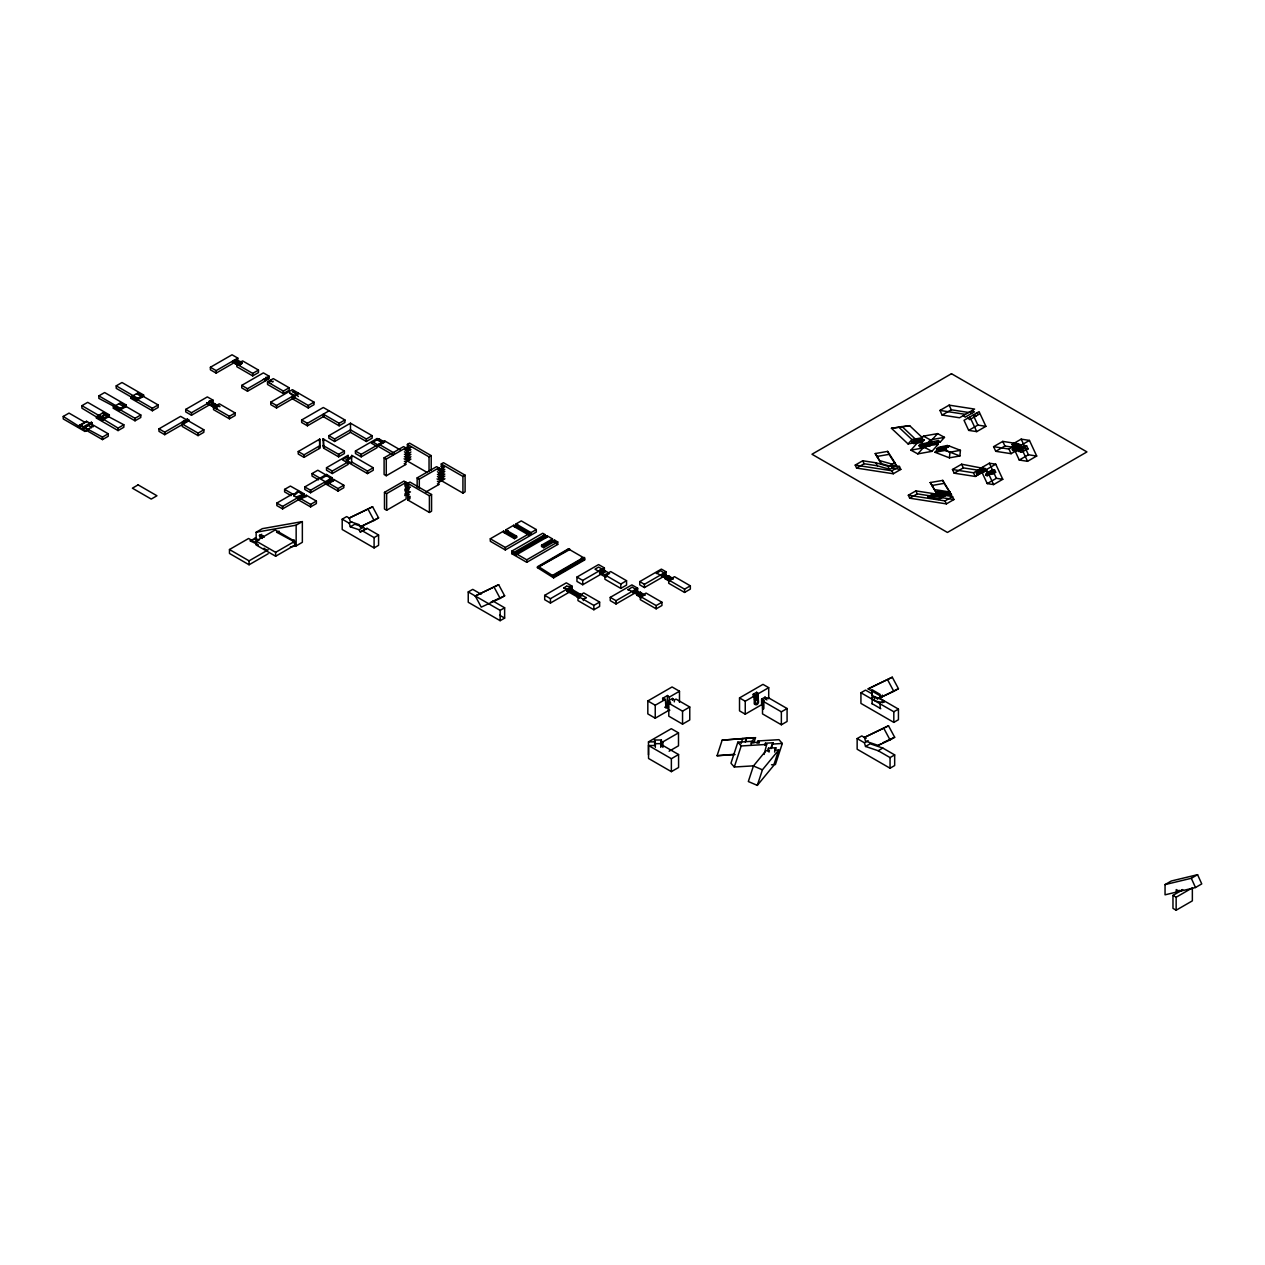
<?xml version="1.0" encoding="UTF-8"?>
<svg xmlns="http://www.w3.org/2000/svg" width="1265" height="1265" viewBox="0 0 1265 1265"><rect width="100%" height="100%" fill="white"/><g stroke="black" fill="none" stroke-linecap="round" stroke-linejoin="round"><path stroke-width="1.5" d="M771.144 748.548L772.978 742.761L765.436 743.219L764.914 745.275M264.812 380.164L265.302 379.342M265.603 377.998L266.077 377.16M269.065 381.571L268.955 382.552M662.718 699.577L662.639 698.327L667.525 695.513L667.003 704.526A1.929 1.123 -60 0 1 665.643 706.787L664.726 707.309M669.122 701.363L669.359 697.094L667.525 695.513M672.442 700.367L672.553 698.422L667.683 701.237L668.189 709.649A1.929 1.123 -60 0 0 669.549 710.329L669.833 710.171M674.292 701.885L674.387 699.988L672.553 698.422M660.599 744.31L661.421 740.009L654.527 740.009L654.891 744.263M660.725 747.346L661.5 743.646L654.606 743.646L654.764 745.559M661.263 741.891L661.421 740.009M661.342 745.528L661.5 743.646M949.43 457.835L949.968 452.19L938.867 447.905L934.962 452.269L949.43 457.835L959.882 455.969L960.42 450.324L949.319 446.039L938.867 447.905M237.14 359.639L232.523 362.249M238.595 361.237L237.883 361.679A7.543 4.364 0 0 0 235.843 362.865L235.274 363.893L235.828 362.644A7.543 4.364 0 0 1 237.899 361.474M239.591 362.423L239.923 362.027M241.979 362.644L241.694 363.64M208.361 404.199L209.405 403.345L206.685 402.681L208.614 403.788M208.899 401.653L209.927 400.799L211.872 401.922L209.152 401.258M211.176 404.468L210.148 405.274L214.402 407.298M212.125 402.128L210.29 401.622M213.643 403.045L217.027 405.496M213.753 407.314L210.148 404.673L214.797 406.46M216.473 408.88L217.517 408.026L214.797 407.362L216.726 408.484M217.011 406.334L218.039 405.48L219.984 406.603L217.264 405.939M293.069 395.123L292.247 395.597L292.974 394.87M774.575 752.074L775.84 747.757L768.472 748.2L767.776 750.888M745.259 742.017L746.224 738.238L722.157 740.167L717.065 755.727L735.091 754.525M745.702 741.67L746.603 738.143L753.956 737.701L751.869 742.887M751.22 743.393L751.742 741.322L737.859 742.16L730.964 763.222L734.285 767.017L753.877 765.831M751.252 744.674L751.742 741.322M764.155 754.414L766.685 744.421L765.436 743.219M769.025 752.122L768.472 748.2M267.31 378.931L267.563 378.029L267.089 378.852M741.037 743.646L742.729 738.46M734.285 767.017L741.195 745.971L737.859 742.16M753.814 742.871L755.505 737.685L752.137 737.89L753.956 737.701M769.436 750.54L765.942 750.746L753.434 765.973L748.327 781.533L757.308 785.375L773.627 765.546L778.718 749.971L775.35 750.177M757.308 785.375L762.416 769.816L778.718 749.971M757.103 743.361L758.067 740.942L778.987 739.677L782.308 743.472L775.413 764.534L771.508 764.772M232.523 362.059L233.108 361.078A7.543 4.364 0 0 1 235.163 359.892M235.29 363.529L237.377 363.545A7.543 4.364 0 0 0 239.433 362.359M238.769 365.19L239.48 364.968A7.543 4.364 0 0 0 241.536 363.782L242.089 362.755M293.417 542.859L292.594 540.851L276.561 532.201M758.826 743.409L759.332 742.144L758.067 740.942M770.67 748.485L772.978 742.761M774.939 749.955L775.84 747.757M271.785 381.018L271.216 381.239M249.964 540.803L256.526 543.887M271.01 383.184L270.441 383.421M580.619 595.072C581.584 591.451 572.476 600.527 580.034 595.594L572.159 590.866L569.44 592.431L577.536 597.048M668.489 707.056L665.991 708.179L665.358 699.403L662.639 698.327M408.121 485.128L406.935 485.08M927.672 496.86L932.368 494.204L941.698 495.595M937.602 491.12L949.035 493.366M939.025 499.311L943.152 496.955A1.803 1.044 0 0 0 941.666 495.785M944.734 496.007L948.987 493.54M938.946 450.119L939.879 449.36A3.447 1.992 0 0 1 941.334 448.68M239.828 361.948L239.433 362.565A7.543 4.364 0 0 1 237.377 363.751L236.444 364.035M908.064 443.936L911.954 439.588L922.406 437.706L909.661 425.688L891.446 428.282L908.064 443.936L918.501 442.07L919.544 440.916L922.138 442.37L924.383 439.856L921.347 438.908L914.437 440.347A3.447 1.992 0 0 0 913.014 441.042L912.081 441.738M919.196 445.691L936.053 443.114L938.298 444.236L931.926 451.352L917.789 453.882L910.911 450.15L923.466 436.14L937.602 433.61L944.481 437.342L940.227 442.07L931.451 443.92M921.347 438.908L922.406 437.706M917.789 453.882L930.344 439.872L944.481 437.342M910.911 450.15L925.047 447.62L927.909 444.426L929.775 445.992L932.068 443.43L929.822 442.291L921.299 444.078A3.352 1.945 0 0 0 919.924 444.727L918.991 445.422M927.719 443.288A5.092 2.941 0 0 1 929.649 442.37L937.602 433.61M936.053 443.114L938.361 440.536L940.227 442.07M936.891 449.17L945.081 448L947.327 445.486L948.244 447.225L941.334 448.68M934.962 452.269L945.414 450.387L946.441 449.249L945.081 448M948.244 447.225L949.319 446.039M263.768 379.247L263.326 379.31M563.637 587.988L566.736 586.201M232.966 361.426L233.108 361.284A7.543 4.364 0 0 1 235.163 360.114L235.875 359.671M319.681 448.316L319.681 439.145L319.681 448.316L304.011 457.361L298.24 454.024L298.24 451.526L319.681 439.145M319.27 440.947L319.08 439.682M319.08 448.49L319.681 445.818L304.011 454.862L298.24 451.526M293.796 495.801L293.796 494.552L298.461 490.583L298.461 491.832L293.796 495.801L297.354 497.857L304.233 495.153L304.233 493.903L290.381 486.06L284.609 489.397L284.609 491.895L291.108 495.643M210.97 404.8L214.307 406.792M570.594 588.573C559.162 596.337 580.54 586.47 566.53 586.28M572.27 590.787C574.658 587.988 567.147 591.214 569.392 592.447M914.627 442.402L913.899 442.971A1.692 0.98 0 0 0 913.504 443.351M929.269 445.154L929.996 444.6A3.447 1.992 0 0 1 931.451 443.92M944.591 496.117L938.029 495.279L936.97 493.635A32.147 18.564 0 0 1 936.416 492.654M976.896 471.892L983.063 468.335L985.245 468.54L986.289 470.786L982.099 472.92M405.448 482.692L406.128 482.234L406.128 499.011L386.647 510.254L384.481 509.004L384.481 492.354L403.962 481.095L408.057 483.894M405.448 487.452L408.168 488.923M407.757 485.918L407.757 483.293L409.923 482.044L431.571 494.536L431.571 511.202L429.404 512.452L407.757 499.96L407.757 497.335L409.433 497.524L407.757 495.437L407.757 492.575L409.433 492.591L407.757 490.678L407.757 487.816L409.069 488.416L409.401 487.563L407.757 485.918L409.243 484.89M405.448 492.211L407.931 493.144M407.757 490.678L409.117 489.745M407.757 495.437L409.243 494.409M1018.594 444.79L1012.617 448.664A1.945 1.123 0 0 0 1012.19 449.676L1015.669 451.415L1022.468 448.047L1021.013 444.901L1018.119 443.762L1002.765 441.39L993.594 446.672L995.761 451.32L1011.115 453.692L1020.27 448.395L1019.796 447.367L1012.838 450.656M1021.013 444.901L1015.004 448.79A2.846 1.645 0 0 0 1014.388 450.261L1015.131 451.368M1018.23 449.534L1024.207 445.659L1026.611 445.77L1028.081 448.917L1021.282 452.285L1017.787 450.546A1.992 1.154 0 0 1 1018.23 449.534M1026.611 445.77L1020.618 449.66A2.91 1.676 0 0 0 1019.969 451.02L1020.792 452.253M938.851 499.438L927.64 497.129M268.892 381.413L268.417 382.251M577.488 595.752L569.503 591.071M980.944 470.374L980.723 470.517A3.384 1.945 0 0 0 980.09 471.892L981.798 472.889M882.496 696.288L880.456 697.379M87.775 429.768L84.882 431.428L63.25 418.936L63.25 416.438L69.022 413.102L84.882 422.273L83.996 423.427M81.909 405.67L87.68 402.333L109.312 414.825L109.312 416.327L102.212 420.439L81.909 408.168L81.909 405.67L103.54 418.162L103.54 419.664M98.86 395.882L120.491 408.374L120.491 409.797L98.86 398.38L98.86 395.882L104.631 392.545L126.263 405.037L126.263 406.476L119.163 410.572L113.391 406.887L120.491 402.776L126.263 406.476M116.222 385.857L137.853 398.349L137.853 399.598L132.082 396.261L132.082 397.51L116.222 388.355L116.222 385.857L121.993 382.52L143.625 395.012L143.625 396.261L136.525 400.373L130.754 397.036L130.754 398.285L152.385 410.777L158.157 407.457L158.157 404.958L142.297 395.787L142.297 397.036L136.525 393.715M86.7 426.637L82.367 429.135L78.24 425.926L86.589 421.292L108.237 433.784L108.237 436.283L102.465 439.603L86.589 430.448L87.475 429.294L79.932 424.945L102.465 437.105L108.237 433.784M78.24 426.748L81.118 425.087M78.24 425.926L79.126 426.432L86.589 421.292M130.754 397.036L137.853 392.941L143.625 396.261M99.144 418.668L106.244 414.066L103.54 412.501L96.44 416.596L96.44 418.098L100.757 415.6M113.391 406.887L113.391 408.31L116.269 406.65M130.754 398.285L133.631 396.625M83.348 426.906L91.412 422.241L92.139 423.49L91.412 422.241M99.144 418.162L106.244 414.066M82.367 429.135L92.139 422.668M109.312 414.825L102.212 418.936L102.212 420.439M119.163 410.572L119.163 409.148L126.263 405.037M136.525 400.373L136.525 399.123L143.625 395.012M84.882 431.428L93.246 425.957L93.246 426.795M84.882 430.606L88.661 429.452M210.385 367.277L232.033 354.785L237.804 358.121L237.804 360.62L216.157 373.112L210.385 369.791L210.385 367.277L216.157 370.613L237.804 358.121M118.072 430.59L118.072 428.092L123.843 424.771L123.843 427.27L118.072 430.59L96.44 418.098M119.163 409.148L135.023 418.304L140.795 414.983L140.795 417.482L135.023 420.802L113.391 408.31M136.525 399.123L152.385 408.279L158.157 404.958M235.401 364.004L239.939 361.268M236.855 364.241L242.627 360.905L258.487 370.076L258.487 372.574L252.715 375.895L236.855 366.739L236.855 364.241L252.715 373.396L258.487 370.076M238.547 365.032L237.583 365.253L242.121 362.834M185.718 409.401L207.349 396.91L213.121 400.246L213.121 402.744L191.489 415.236L185.718 411.9L185.718 409.401L191.489 412.738L213.121 400.246M164.719 434.686L164.719 432.187L187.299 419.095L188.738 419.933L188.738 420.866L164.719 434.686L158.963 431.349L158.963 428.851L180.595 416.359L186.366 419.695L186.366 422.194L183.472 420.518M211.872 402.523L209.389 402.001M241.742 385.382L263.389 372.89L269.16 376.227L269.16 378.725L247.513 391.217L241.742 387.881L241.742 385.382L247.513 388.719L269.16 376.227M213.39 403.409L212.615 403.851L216.916 405.844M182.524 422.32L187.299 419.569M182.524 422.795L183.963 423.633L182.524 421.846L182.524 422.795L187.299 420.043L188.738 420.866M183.251 422.447L188.026 419.68M183.251 423.048L188.738 419.933M182.223 423.965L187.995 420.628L203.855 429.8L203.855 432.298L198.083 435.619L182.223 426.463L182.223 423.965L198.083 433.12L203.855 429.8M213.532 407.14L219.304 403.804L235.179 412.975L235.179 415.473L229.408 418.794L213.532 409.639L213.532 407.14L229.408 416.296L235.179 412.975M216.821 409.022L214.797 407.963M267.516 381.951L273.287 378.615L289.147 387.77L289.147 390.268L283.376 393.605L267.516 384.449L267.516 381.951L283.376 391.106L289.147 387.77M294.84 397.4L276.529 407.978L270.773 404.642L270.773 402.144L292.405 389.652L314.036 402.144L314.036 404.642L308.281 407.978L292.405 398.807L292.405 396.309L308.281 405.48L314.036 402.144M270.773 402.144L276.529 405.48L298.176 392.988M292.405 397.558L298.176 394.237M324.077 416.201L307.427 425.815L301.655 422.478L301.655 419.98L323.302 407.488L344.934 419.98L344.934 422.478L339.162 425.815L323.302 416.644L323.302 414.145L339.162 423.316L344.934 419.98M301.655 419.98L307.427 423.316L329.058 410.825M328.853 435.682L350.484 423.19L372.131 435.682L372.131 438.18L366.36 441.501L350.484 432.345L334.624 441.501L328.853 438.18L328.853 435.682L334.624 439.002L350.484 429.847L366.36 439.002L372.131 435.682M323.65 439.034L323.65 447.478L323.034 445.517L338.625 454.341L344.396 451.02L344.396 453.518L338.625 456.839L323.65 448.19L323.034 438.86L344.396 451.02M318.543 479.815L312.044 476.067L312.044 473.569L317.815 470.232L327.92 476.067M326.512 467.718L348.16 455.226L348.16 464.397L332.284 473.553L326.512 470.216L326.512 467.718L332.284 471.054L348.16 461.883M400.467 450.008L384.607 440.853L384.607 442.102L377.065 446.45L377.065 447.699L361.205 456.855L355.433 453.518L355.433 451.02L377.065 438.528L382.836 441.865L382.836 443.114L377.065 439.777L377.065 438.528M348.16 456.475L342.388 459.812L348.16 463.132M384.607 442.102L378.836 438.765L371.309 443.114L377.065 446.45M351.623 456.507L345.851 459.843L351.623 463.164L351.623 455.258L373.254 467.75L373.254 470.248L367.483 473.584L347.511 462.041M347.29 460.254L351.623 457.756M297.354 497.857L297.354 496.607L298.461 497.24L298.461 499.738L282.601 508.909L276.829 505.573L276.829 503.075L292.689 493.903L293.796 494.552M326.402 482.36L326.402 483.609L310.542 492.765L304.77 489.444L304.77 486.946L326.402 474.454L332.173 477.775L332.173 479.024L326.402 482.36L320.63 479.024L326.402 475.703L332.173 479.024M355.433 451.02L361.205 454.356L384.607 440.853M276.829 503.075L282.601 506.411L298.461 497.24M304.77 486.946L310.542 490.267L332.173 477.775M325.042 482.313L327.92 483.989L327.92 482.74L333.691 479.403L343.811 485.238L343.811 487.737L338.04 491.073L325.042 483.562M327.92 483.989L333.691 480.653L333.691 479.403M384.101 457.835L403.567 446.592L405.733 447.842L386.268 459.084L384.101 457.835L384.101 474.501L386.268 475.751L405.733 464.508L405.733 462.12L408.753 460.254M409.56 448.016L407.393 446.766L407.393 444.379L409.56 443.13L431.207 455.621L431.207 470.438M256.147 539.776L256.147 532.233L262.345 528.659L302.351 521.591L302.351 542.305L296.152 545.895L290.428 546.907M268.212 553.722L249.079 564.775L229.471 553.453L229.471 549.532L248.604 538.479L256.779 543.207M407.393 446.766L409.291 445.675M351.623 461.915L367.483 471.086L373.254 467.75M299.394 497.936L306.272 495.232L306.272 496.481L299.394 499.185L299.394 497.936L310.605 504.403L316.377 501.082L316.377 503.581L310.605 506.901L297.607 499.406M327.92 482.74L338.04 488.575L343.811 485.238M404.389 449.439L405.733 450.229L410.919 447.225M250.865 540.614L255.23 538.099L259.009 540.282M261.808 534.304L260.29 535.032L264.211 537.277M410.919 449.613L409.56 450.387L407.393 449.138L407.393 451.526L408.753 450.735M405.733 452.601L407.899 451.352L407.899 448.98L405.733 447.731L405.733 450.229M263.167 535.775L260.353 537.293L262.329 538.431M256.02 541.009L275.169 529.956L294.761 541.278L294.761 545.183L275.628 556.236L256.02 544.93L256.02 541.009L275.628 552.331L294.761 541.278M409.56 457.535L407.393 456.286L407.393 453.898L409.56 452.649L409.56 455.147L410.919 454.372M404.389 454.198L405.733 454.989L407.899 453.74L407.899 456.112L406.539 455.337M410.919 451.984L409.56 452.775L407.393 451.526M404.12 458.8L405.733 459.748L405.733 457.361L409.291 455.194M277.415 532.091L279.059 531.142M405.733 459.748L410.919 456.744M256.147 532.233L296.152 525.165L302.351 521.591M427.38 472.572L407.393 461.045L407.393 458.657L409.56 459.907L410.919 459.132M229.471 549.532L249.079 560.854L268.212 549.801M407.393 444.379L429.041 456.871L431.207 455.621M292.594 540.851L294.144 539.855M342.198 519.172L349.219 523.236L350.31 526.809L359.102 529.766L360.304 531.996L367.071 528.359L378.583 535L378.583 545.326L374.092 547.919L342.198 529.497L342.198 519.172L346.673 516.579L349.488 518.207M384.481 492.354L386.647 493.603L406.128 482.345M417.15 487.136L417.15 477.885L436.615 466.643L438.781 467.892L438.781 470.106L437.437 469.584M444.806 466.627L443.446 467.402L441.279 466.579L441.279 463.939L443.446 462.69L465.093 475.181L465.093 491.848L462.927 493.097L441.279 480.605L441.279 477.98L444.806 476.146M349.219 518.065L372.606 506.759L378.583 517.875L374.092 520.468L360.304 526.841L359.102 524.611L350.31 521.639L349.219 518.065L372.606 506.759M417.15 477.885L419.3 479.135L438.781 467.892M441.279 466.579L442.766 465.71M444.806 471.386L443.446 472.161L441.279 471.339L441.279 468.461L443.446 467.212M438.781 470.106L440.947 468.856L440.947 471.56L438.781 472.81L438.781 474.865L437.437 474.343M349.219 523.236L351.749 521.765M441.279 471.339L444.806 469.347M444.932 478.787L443.446 479.641L443.446 476.921L441.279 476.099L441.279 473.221L443.446 471.972M438.781 474.865L440.947 473.616L440.947 476.32L438.781 477.569L438.781 479.625L437.026 478.945M350.31 526.809L354.801 524.216L363.593 527.173L364.779 529.403M441.279 476.099L443.177 475.007M441.279 473.221L443.446 474.881L444.806 474.106M438.781 479.625L440.947 478.376L440.947 481.08L438.781 482.329L438.781 484.542L425.799 492.038M360.304 526.841L378.583 517.875M407.757 499.96L409.923 498.71L409.923 496.323M441.279 480.605L442.639 479.815M359.102 529.766L363.593 527.173M360.304 531.996L367.071 528.359M407.757 483.293L429.404 495.785L431.571 494.536M441.279 463.939L462.927 476.446L465.093 475.181M362.581 530.952L374.092 537.593L378.583 535M516.009 523.931L531.031 532.612L531.031 533.862L516.009 525.181L516.009 523.931L521.275 520.895L536.297 529.561L536.297 532.059L505.32 549.959L490.298 541.278L490.298 538.779L503.549 531.142L514.46 537.435L516.626 536.186L516.626 537.435L514.46 538.684L503.549 532.391L503.549 531.142M516.626 537.435L505.715 531.142L505.715 529.893L513.843 525.181L528.865 533.862L528.865 535.111L531.031 533.862M503.549 532.391L505.715 531.142M513.843 525.181L513.843 526.43L516.009 525.181M504.972 532.802L508.23 530.92M514.76 527.157L518.018 525.275M490.298 538.779L505.32 547.46L528.865 533.862M531.031 532.612L536.297 529.561M511.74 551.161L542.717 533.277L544.978 534.573L544.978 535.822L514.001 553.706L514.001 552.457L511.74 551.161L511.74 553.659L526.746 562.324L557.739 544.44L557.739 541.942L554.639 540.155L543.729 546.448L541.562 545.199L541.562 546.448L543.729 547.698L554.639 541.404L554.639 540.155M511.74 553.659L544.978 534.573M514.001 553.706L516.152 554.956L516.152 553.706L547.144 535.822L552.473 538.906L552.473 540.155L541.562 546.448M516.152 554.956L547.144 537.072L547.144 535.822M541.562 545.199L552.473 538.906M492.891 600.986L504.64 607.785L504.64 618.095L500.149 620.688L468.24 602.267L468.24 591.941L472.731 589.364L481.127 594.202M516.152 553.706L526.746 559.826L557.739 541.942M475.276 596.005L498.663 584.699L504.64 595.815L500.149 598.408L481.253 607.137L475.276 596.005L498.663 584.699M537.372 566.783L568.349 548.899L584.62 558.292L552.394 576.287L553.627 577.014L584.62 559.13L584.62 559.968L553.627 577.852L537.372 567.621L569.598 549.627M537.372 567.621L569.598 548.789M552.394 575.464L583.371 557.58L584.62 558.292M552.394 576.287L584.62 557.454M468.24 591.941L500.149 610.363L504.64 607.785M570.436 591.498L550.449 603.041L544.693 599.705L544.693 595.341L566.325 582.849L572.096 586.185L572.096 590.549M602.693 573.219L582.722 584.746L576.951 581.426L576.951 577.061L598.598 564.57L604.37 567.906L604.37 572.254L600.037 569.756M544.693 595.341L550.449 598.677L572.096 586.185M576.951 577.061L582.722 580.398L604.37 567.906M603.279 569.772L598.598 567.068L594.993 569.155L599.673 571.859L603.279 569.772L603.279 571.638M626.555 580.714L610.695 571.559L604.923 574.879L604.923 579.244L620.799 588.399L626.555 585.078L626.555 580.714L620.799 584.051L601.318 572.808L601.318 574.658L605.998 577.362L605.998 575.512L609.603 573.424L604.923 570.721L599.673 573.709L599.673 571.859M577.978 596.242L583.75 592.921L599.626 602.077L599.626 606.441L593.854 609.762L577.978 600.606L577.978 596.242L593.854 605.413L599.626 602.077M582.422 595.246L579.323 597.033L579.323 598.282M586.438 597.57L583.339 599.357L583.339 600.59M610.252 597.38L631.883 584.889L637.655 588.209L637.655 591.482L616.023 603.974L610.252 600.638L610.252 597.38L616.023 600.701L637.655 588.209M639.742 581.6L661.374 569.108L666.07 571.812L666.07 575.085L644.423 587.577L639.742 584.857L639.742 581.6L644.423 584.303L666.07 571.812M627.993 589.949L632.168 587.055L636.501 589.964L636.501 591.055L633.038 593.048L633.038 591.973L636.501 589.964M656.393 573.551L660.583 570.657L664.916 573.567L664.916 574.658L661.453 576.65L661.453 575.559L664.916 573.567M939.974 410.429L949.13 405.148L974.588 409.085L959.534 417.766L942.125 415.078L939.974 410.429L965.432 414.367M855.219 465.093L862.73 460.76L875.981 462.8L887.935 466.232L891.351 465.188L899.431 466.437L900.806 469.41L893.28 473.758L856.595 468.082L855.219 465.093L891.904 470.77L899.431 466.437M942.125 415.078L951.28 409.781L968.705 412.485M635.267 592.479L637.101 594.408L635.267 592.479L637.101 593.317M637.007 591.482L638.841 593.411L637.007 591.482L638.841 592.32M663.682 576.081L665.517 578.01L663.682 576.081L665.517 576.919M665.406 575.085L667.24 576.998L665.406 575.085L667.24 575.907M635.267 593.57L635.663 592.257M637.007 592.573L637.402 591.261M663.682 577.172L664.078 575.86M665.406 576.176L665.801 574.863M636.769 594.123L641.45 596.827L641.45 597.918L636.769 595.214L636.769 594.123L640.232 592.115L644.913 595.309M665.169 577.726L669.865 580.429L669.865 581.52L665.169 578.801L665.169 577.726L668.632 575.717L673.328 578.896M856.595 468.082L864.122 463.733L877.357 465.789L889.327 469.204L892.726 468.161L900.806 469.41M636.769 595.214L640.232 593.206L643.363 595.009M665.169 578.801L668.632 576.808L671.762 578.611M640.296 596.4L646.067 593.079L661.943 602.235L661.943 605.492L656.171 608.829L640.296 599.673L640.296 596.4L656.171 605.571L661.943 602.235M668.711 580.003L674.482 576.666L690.342 585.837L690.342 589.095L684.571 592.431L668.711 583.276L668.711 580.003L684.571 589.158L690.342 585.837M641.45 596.827L644.913 594.835M669.865 580.429L673.328 578.421M968.69 430.385L977.861 425.087L985.894 426.337L979.078 411.647L964.025 420.328L968.69 430.385L976.738 431.618L985.894 426.337M908.333 495.232L915.86 490.883L952.545 496.56L953.921 499.533L946.394 503.881L909.709 498.204L908.333 495.232L945.018 500.908L952.545 496.56M979.221 474.027L976.801 473.885L983.964 470.295L984.36 471.149L975.204 476.446L954.174 473.189L952.466 469.505L961.621 464.208L983.063 468.335M909.709 498.204L917.236 493.856L953.921 499.533M954.174 473.189L963.329 467.892L984.36 471.149M995.761 451.32L1004.916 446.023L1020.27 448.395M1012.016 444.426L1021.171 439.145L1029.457 440.426L1036.699 456.032L1027.544 461.314L1019.258 460.033L1012.016 444.426L1020.302 445.707L1029.457 440.426M993.594 446.672L1008.948 449.043L1018.119 443.762M936.1 491.943L937.729 490.994M980.201 468.493L989.372 463.211L995.745 464.192L1002.765 479.293L993.594 484.59L987.222 483.594L980.201 468.493L986.589 469.473L995.745 464.192M952.466 469.505L973.497 472.762L982.652 467.465M984.186 468.509L977.813 472.051A3.985 2.293 0 0 0 977.197 473.395L977.861 474.233M985.245 468.54L981.624 470.675A3.985 2.293 0 0 0 981.007 472.019L981.102 472.351A1.597 0.917 0 0 0 981.514 472.794M986.479 473.205L992.408 469.774L994.606 469.979L995.65 472.224C992.535 475.529 987.048 474.438 994.306 472.003M993.484 469.805L987.174 473.505A3.985 2.293 0 0 0 986.558 474.834L986.637 475.181M993.547 469.947L990.084 471.972A3.384 1.945 0 0 0 989.451 473.331L989.499 473.521M994.606 469.979L991.365 471.861A3.716 2.151 0 0 0 990.416 473.442M995.65 472.224L993.325 471.734L986.21 475.34A2.498 1.439 0 0 1 986.716 473.395M994.511 472.051L987.38 475.719A1.597 0.917 0 0 1 986.779 475.387L986.732 475.387M1019.258 460.033L1028.429 454.752L1036.699 456.032M987.222 483.594L996.377 478.312L1002.765 479.293M668.173 710.724L655.238 718.188L647.822 713.903L647.822 700.952L672.063 686.958L679.479 691.243L679.479 702.344M647.822 700.952L655.238 705.238L665.358 699.403M669.359 697.094L679.479 691.243M674.387 699.988L676 699.071L689.757 707.009L689.757 719.975L682.547 724.133L668.79 716.18L668.79 703.229L670.387 702.296L670.497 704.067M668.79 703.229L682.547 711.167L689.757 707.009M648.471 754.826L648.471 741.875L671.288 728.703L678.499 732.862L678.499 745.812L669.122 751.22M660.804 741.875L662.876 741.875L678.499 732.862M762.795 704.036L745.243 714.172L739.519 710.867L739.519 697.916L762.985 684.365L768.709 687.67L768.709 698.77M753.213 694.279L756.707 692.271L757.498 697.568A2.166 1.249 -60 0 1 755.964 700.209A2.166 1.249 -60 0 1 754.446 699.324L754.446 694.738L753.213 694.279L753.213 695.956M757.498 692.983L757.719 701.237A2.467 1.423 -60 0 1 755.964 704.257A2.467 1.423 -60 0 1 754.225 703.261L754.446 694.738M739.519 697.916L745.243 701.221L755.458 695.323L755.458 703.72A2.166 1.249 -60 0 0 756.976 704.589A2.166 1.249 -60 0 0 758.51 701.949L757.719 692.856M758.51 693.568L768.709 687.67M763.348 704.716A2.467 1.423 -60 0 1 761.609 703.72L761.609 699.134L765.088 697.11L765.894 699.498M762.621 699.703L762.621 708.1A2.467 1.423 -60 0 0 763.412 709.333M765.894 697.821L766.89 699.972M766.89 698.407L768.235 697.632L787.083 708.526L787.083 721.477L781.359 724.782L762.51 713.887L762.51 700.937L763.839 700.162L763.839 708.558M648.55 745.512L671.367 758.7L678.578 754.541L678.578 767.491L671.367 771.65L648.55 758.478L648.55 745.512L655.223 745.512L655.381 747.346M762.51 700.937L781.359 711.831L787.083 708.526M878.701 697.695L898.435 709.096L898.435 719.722L893.817 722.394L860.927 703.403L860.927 692.761L865.545 690.105L872.123 693.9M868.169 688.872L892.284 677.218L898.435 688.682L893.817 691.354L881.942 696.825L868.169 688.872L892.284 677.218M872.376 694.374L871.98 695.655L877.388 698.786L882.369 696.24L882.369 695.07M881.942 696.825L898.435 688.682M860.927 692.761L893.817 711.752L898.435 709.096M857.148 738.586L864.406 742.776L865.529 746.461L870.146 743.788L882.812 748.058L894.671 754.905L894.671 765.546L890.054 768.219L857.148 749.228L857.148 738.586L861.781 735.914L866.13 738.428M864.406 737.448L888.504 725.794L894.671 737.258L890.054 739.93L878.179 745.401L865.529 741.132L864.406 737.448L888.504 725.794M864.406 742.776L868.154 740.61M878.179 745.401L881.262 743.63M865.529 746.461L878.179 750.73L882.812 748.058M878.179 750.73L890.054 757.577L894.671 754.905M1165.049 884.599L1171.311 880.993L1197.576 874.684L1201.75 883.903L1195.488 887.524L1179.407 891.382L1176.229 889.548L1176.229 892.141L1165.049 894.829L1165.049 884.599L1191.314 878.29L1197.576 874.684M1176.229 892.141L1179.36 890.339M1179.407 891.382L1182.538 889.58M1172.971 895.399L1176.15 897.233L1192.357 887.872L1192.357 900.854L1176.15 910.215L1172.971 908.365L1172.971 895.399L1182.696 889.785M981.782 472.383L980.66 472.525M927.798 496.734L939.089 499.106M943.152 496.955L931.846 494.615M948.861 493.666L937.571 491.326M1028.081 448.917L1025.393 448.237L1018.452 451.526M407.757 487.816L410.461 487.12M404.895 489.033L407.931 490.077M407.757 492.575L410.461 491.879M404.895 493.793L407.931 494.821M407.757 497.335L409.512 496.512M490.899 602.156L504.64 595.815M877.388 698.786L880.14 697.521L880.14 694.406L871.885 689.583L872.154 695.782M882.812 742.745L894.671 737.258M265.618 380.607L266.061 379.785M273.193 381.271L272.718 382.109M297.354 496.607L304.233 493.903M238.136 361.584L239.544 361.331M875.222 453.55L879.744 460.634L891.698 464.049L895.098 463.006L896.49 465.994L893.09 467.038L881.12 463.607L875.222 453.55L887.682 451.384L895.098 463.006M267.911 379.294L268.354 378.535M271.169 380.101L270.678 380.939M924.383 439.856L916.587 441.501A5.092 2.941 0 0 0 914.658 442.418M929.759 442.339L938.361 440.536M932.068 443.43L923.561 445.201A4.981 2.878 0 0 0 921.489 446.197L920.714 446.751A1.724 0.996 0 0 0 920.367 447.083M947.327 445.486L939.642 447.098A4.918 2.846 0 0 0 937.618 448.047M270.868 381.018L271.311 380.196M891.446 428.282L909.661 425.688M949.968 452.19L960.42 450.324M236.096 359.829L237.14 359.861L232.602 362.391M876.598 456.523L889.074 454.356L896.49 465.994M930.281 482.55L942.757 480.384L951.549 494.995L936.195 492.607L930.281 482.55L936.195 492.607M931.673 485.539L944.133 483.372L951.549 494.995M912.334 441.959L919.544 440.916M922.138 442.37L913.757 443.572M929.364 445.533L938.298 444.236M929.775 445.992L920.699 447.304M939.247 450.293L946.441 449.249M236.239 363.861L235.322 363.751M755.505 737.685L722.157 740.167M717.065 755.727L733.89 754.335M751.774 742.602L759.332 742.144M741.195 745.971L766.685 744.421M772.962 744.041L782.308 743.472M648.471 741.875L655.144 741.875L655.444 745.449M660.883 745.512L662.955 745.512L678.578 754.541M873.435 696.319C862.951 700.984 902.23 707.135 873.909 696.398M237.583 365.253L239.48 364.763A7.543 4.364 0 0 0 241.536 363.561M289.875 392.893L292.326 394.221M934.803 489.634L950.173 492.006M936.306 492.196L937.349 493.84L944.797 495.817M880.772 708.685L871.775 703.482M1019.796 447.367L1022.468 448.047M983.964 470.295L986.289 470.786M292.832 391.359L295.061 392.64M294.492 392.925L292.326 391.644M291.756 394.506L289.59 393.225M991.033 474.312L991.112 474.328A2.151 1.233 0 0 1 990.463 473.806M976.849 473.901L976.264 473.268A3.384 1.945 0 0 1 976.912 471.908M986.21 475.34L987.222 475.687M754.225 694.865L755.458 695.323M761.609 699.134L763.839 700.162M945.414 450.387L959.882 455.969M438.781 468.018L440.947 468.856M440.947 473.616L437.437 471.782M440.947 478.376L437.437 476.526M667.683 701.237L670.387 702.296M255.23 538.099L254.471 539.491M753.434 765.973L762.416 769.816M927.008 444.568L929.079 445.517M938.962 450.277L936.48 448.949A2.087 1.202 0 0 1 936.796 448.632M971.852 410.666L974.398 411.837L965.211 417.134L963.361 415.568M976.343 413.212L978.873 414.382L969.781 419.632L967.852 418.114M656.393 573.061L661.453 575.559M627.993 589.474L633.038 591.973M404.816 486.108L405.638 485.728L404.895 484.274M404.816 490.867L405.401 489.587M669.406 577.156L667.714 576.255L669.406 578.247M665.991 577.251L667.683 579.244L665.991 578.342L666.102 577.188L667.683 578.168M639.315 592.653L640.991 594.645L639.315 593.744L639.426 592.589L640.991 593.57M639.268 594.566L637.576 593.649L639.268 595.657M923.466 436.14L930.344 439.872M925.047 447.62L931.926 451.352M926.613 444.379L926.644 444.395A2.261 1.312 0 0 1 926.976 443.841M406.539 450.577L407.899 451.352M404.389 451.826L407.899 453.74M407.393 453.898L409.56 455.147M382.156 441.944L378.836 440.014L378.836 438.765M544.978 535.822L547.144 537.072M552.473 540.155L554.639 541.404M584.62 559.13L583.371 557.58M542.717 535.775L546.053 537.688M551.05 540.582L557.739 544.44M581.283 558.039L584.62 559.968M405.733 457.25L407.899 458.499L407.899 460.871L406.539 460.096M404.389 456.586L405.733 457.361M634.777 589.806L637.655 591.482M394.696 453.344L378.836 444.173L378.836 445.422L373.064 442.102M404.389 461.346L405.733 462.12M378.061 446.229L393.036 454.878M513.843 526.43L528.865 535.111M404.247 463.638L405.733 464.508M437.437 483.768L438.781 484.542M505.715 529.893L516.626 536.186M572.159 589.537L580.208 594.17M582.2 595.325L586.217 597.649M569.044 589.063L570.547 589.933M404.768 495.595L405.448 494.457M563.858 587.814L567.874 590.138M566.625 590.739L567.874 591.467M217.264 405.037L212.615 403.25L216.489 405.48M208.061 403.187L209.405 403.946L207.286 403.63M330.813 478.992L333.691 480.653M329.185 479.293L332.442 481.174M312.044 473.569L320.472 478.423M306.272 495.232L316.377 501.082M298.461 491.832L306.272 496.481M284.609 489.397L294.223 494.947M499.596 615.185L504.64 618.095M140.795 414.983L124.935 405.812L124.935 407.251L119.163 403.994M158.963 428.851L164.719 432.187M106.244 414.556L109.312 416.327M123.843 424.771L102.212 413.276M118.072 428.092L97.769 415.837L97.769 417.324M86.589 422.115L85.704 422.447M93.246 425.957L89.119 423.585L89.119 424.407M63.25 416.438L79.126 426.432M82.367 428.313L85.767 431.112M257.475 544.424L258.408 544.978M264.069 548.235L265.017 548.789M666.102 578.279L667.683 579.244M639.426 593.68L640.991 594.645M974.034 414.541L976.074 416.011M969.543 411.995L971.583 413.449M665.801 575.939L667.24 576.998M664.078 576.951L665.517 578.01M637.402 592.352L638.841 593.411M635.663 593.348L637.101 594.408M441.279 468.461L443.446 470.121L443.446 467.402M439.588 470.533L440.947 471.56M439.588 475.276L440.947 476.32M441.279 477.98L443.446 479.641M439.192 479.735L440.947 481.08M437.437 481.285L438.781 482.329M323.034 438.86L323.413 440.615M295.409 393.747L298.382 396.53M292.674 395.328L295.646 398.111M901.898 426.4L918.501 442.07M899.209 427.57L911.954 439.588M918.896 445.659L920.398 447.241M912.033 441.928L913.52 443.493M266.314 549.611L266.868 550.56M887.651 679.874L893.817 691.354M883.887 728.466L890.054 739.93M494.172 587.276L500.149 598.408M368.115 509.352L374.092 520.468M1021.171 439.145L1024.207 445.659M1025.393 448.237L1028.429 454.752M1020.302 445.707L1027.544 461.314M1008.948 449.043L1011.115 453.692M1002.765 441.39L1004.916 446.023M973.196 415.031L977.861 425.087M969.907 416.928L976.738 431.618M989.372 463.211L992.408 469.774M993.325 471.734L996.377 478.312M986.589 469.473L993.594 484.59M985.166 470.612L975.204 476.446L973.497 472.762M949.13 405.148L951.28 409.781M961.621 464.208L963.329 467.892M942.757 480.384L944.133 483.372M945.018 500.908L946.394 503.881M937.349 493.84L938.029 495.279M915.86 490.883L917.236 493.856M887.682 451.384L889.074 454.356M891.698 464.049L893.09 467.038M891.351 465.188L892.726 468.161M891.904 470.77L893.28 473.758M887.935 466.232L889.327 469.204M879.744 460.634L881.12 463.607M875.981 462.8L877.357 465.789M862.73 460.76L864.122 463.733M1191.314 878.29L1195.488 887.524M654.527 740.009L655.144 741.875M654.606 743.646L655.223 745.512M1176.15 897.233L1176.15 910.215M893.817 711.752L893.817 722.394M890.054 757.577L890.054 768.219M882.369 701.19L882.369 702.692M880.14 702.486L880.14 708.463M874.4 696.588L874.4 700.32M872.154 697.869L872.154 703.846M781.359 711.831L781.359 724.782M766.1 697.695L766.1 699.276M765.088 697.11L765.088 698.786M756.707 692.271L756.707 696.857A2.467 1.423 -60 0 1 754.636 700.035M745.243 701.221L745.243 714.172M684.571 589.158L684.571 592.431M682.547 711.167L682.547 724.133M671.367 758.7L671.367 771.65M668.632 575.717L668.632 576.808M662.876 741.875L662.876 747.425M656.171 605.571L656.171 608.829M655.238 705.238L655.238 718.188M644.423 584.303L644.423 587.577M640.232 592.115L640.232 593.206M620.799 584.051L620.799 588.399M616.023 600.701L616.023 603.974M604.923 570.721L604.923 572.586M593.854 605.413L593.854 609.762M582.722 580.398L582.722 584.746M568.349 548.899L568.349 549.737M553.627 576.176L538.621 566.673L538.621 567.511M553.627 577.014L553.627 577.852M550.449 598.677L550.449 603.041M543.729 546.448L543.729 547.698M526.746 559.826L526.746 562.324M514.46 537.435L514.46 538.684M505.32 547.46L505.32 549.959M500.149 610.363L500.149 620.688M462.927 476.446L462.927 493.097M443.446 472.161L443.446 474.881M429.404 495.785L429.404 512.452M429.041 456.871L429.041 471.687M419.3 479.135L419.3 488.385M409.56 447.889L409.56 450.387M409.56 457.408L409.56 459.907M405.733 452.491L405.733 454.989M386.647 493.603L386.647 510.254M386.268 459.084L386.268 475.751M374.092 537.593L374.092 547.919M367.483 471.086L367.483 473.584M366.36 439.002L366.36 441.501M361.205 454.356L361.205 456.855M350.484 423.19L350.484 432.345M339.162 423.316L339.162 425.815M338.625 454.341L338.625 456.839M338.04 488.575L338.04 491.073M334.624 439.002L334.624 441.501M332.284 471.054L332.284 473.553M326.402 474.454L326.402 475.703M310.542 490.267L310.542 492.765M310.605 504.403L310.605 506.901M308.281 405.48L308.281 407.978M307.427 423.316L307.427 425.815M304.011 454.862L304.011 457.361M300.501 491.911L300.501 493.16M296.152 525.165L296.152 545.895M283.376 391.106L283.376 393.605M282.601 506.411L282.601 508.909M276.529 405.48L276.529 407.978M275.628 552.331L275.628 556.236M252.715 373.396L252.715 375.895M249.079 560.854L249.079 564.775M247.513 388.719L247.513 391.217M229.408 416.296L229.408 418.794M216.157 370.613L216.157 373.112M198.083 433.12L198.083 435.619M191.489 412.738L191.489 415.236M187.299 419.095L187.299 420.043M152.385 408.279L152.385 410.777M135.023 418.304L135.023 420.802M102.465 437.105L102.465 439.603M91.539 427.776L88.139 424.977L88.139 425.815M86.368 426.827L85.656 425.578L85.656 426.416M763.396 705.222A2.166 1.249 -60 0 1 762.827 704.178M259.467 535.554C260.211 539.649 259.878 533.118 259.467 535.554M138.106 484.875L132.382 488.179L151.231 499.074L156.955 495.769L138.106 484.875M951.47 373.713L811.972 454.246L947.438 532.454L1086.935 451.921L951.47 373.713"/></g></svg>
